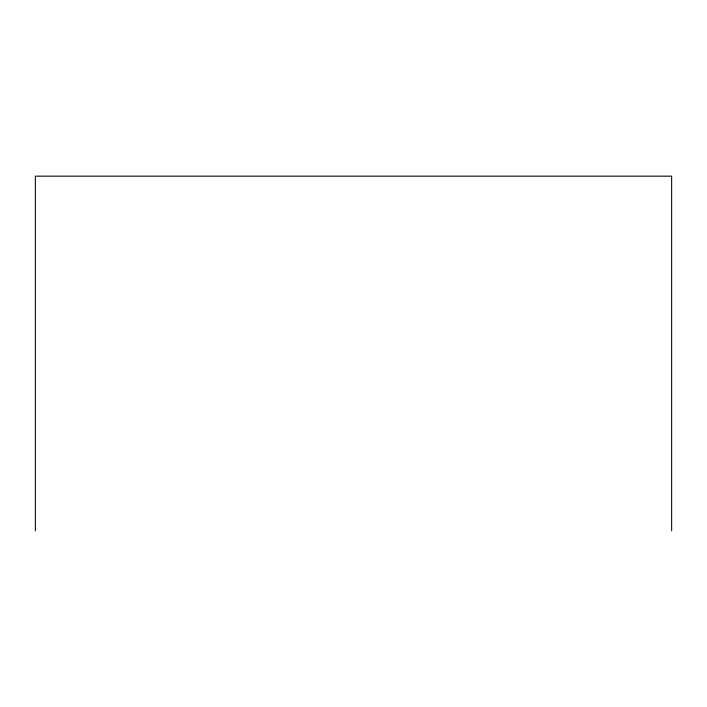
<?xml version="1.0" encoding="UTF-8"?>
<svg xmlns="http://www.w3.org/2000/svg" width="707" height="707" viewBox="0 0 707 707"><rect width="100%" height="100%" fill="white"/><g stroke="black" fill="none" stroke-linecap="round" stroke-linejoin="round"><path stroke-width="1.06" d="M671.65 530.833L671.65 176.167L35.35 176.167L35.35 530.833"/></g></svg>
